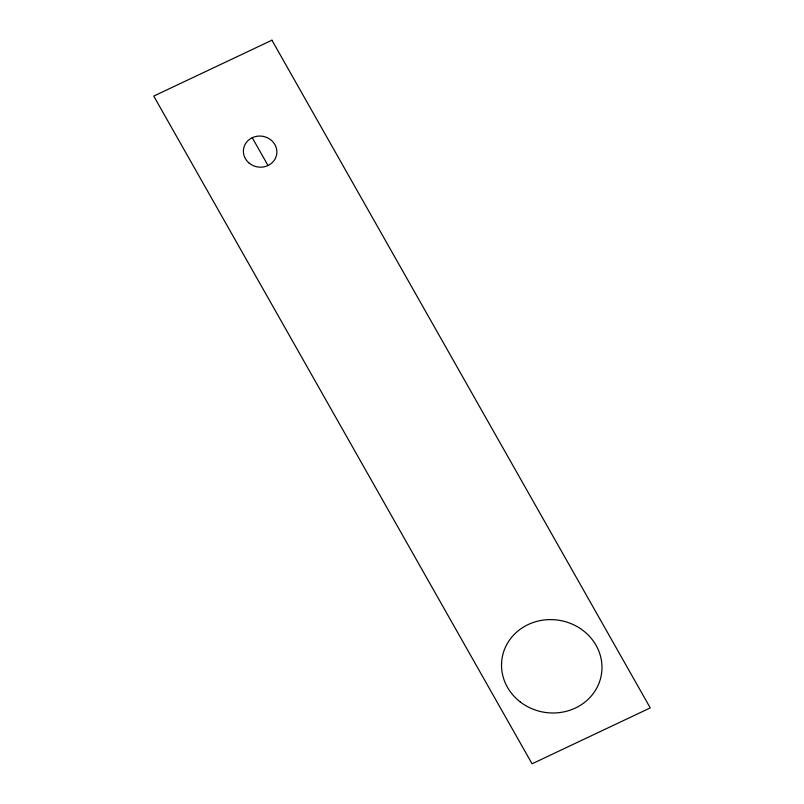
<?xml version="1.0" encoding="UTF-8"?>
<svg xmlns="http://www.w3.org/2000/svg" width="804" height="804" viewBox="0 0 804 804"><rect width="100%" height="100%" fill="white"/><g stroke="black" fill="none" stroke-linecap="round" stroke-linejoin="round"><path stroke-width="1.21" d="M252.245 137.705L268.013 165.523M271.933 40.2L153.745 96.098L532.067 763.8L650.255 707.902L271.933 40.2M520.319 701.992A50.33 46.602 9.3 0 0 601.402 674.526A50.33 46.602 9.3 0 0 533.534 622.376A50.33 46.602 9.3 0 0 520.319 701.992M248.989 162.981A16.773 15.537 9.3 0 0 276.526 155.142A16.773 15.537 9.3 0 0 254.868 136.72A16.773 15.537 9.3 0 0 248.989 162.981"/></g></svg>
